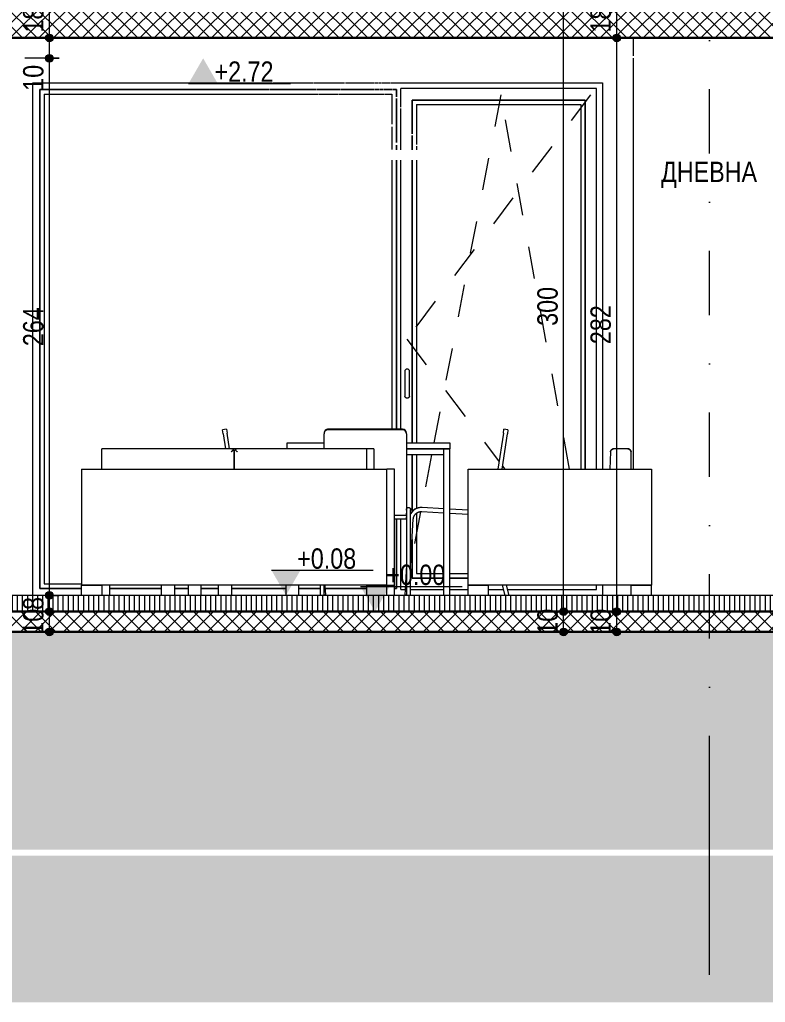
# Model space of a CAD drawing. Header units: centimetres. Extents: x -1987 to 51, y -192 to 807.
# Drawn here: x -1270.6 to -904.1, y -192.1 to 291 of the extents above; entities that cross this region are included whole.
import ezdxf

# ---------------------------------------------------------------- set-up
doc = ezdxf.new("R2010")
doc.units = ezdxf.units.CM
doc.linetypes.add('Dash', pattern=[31.75, 15.875, -15.875])
doc.linetypes.add('Dash dot', pattern=[79.375, 31.75, -23.8125, 0, -23.8125])
for name, color, linetype, lineweight in [('A-ANNO-DIMS', 7, 'Continuous', 9), ('A-ANNO-DIMS-50', 7, 'Continuous', 9), ('A-ANNO-NOTE', 7, 'Continuous', 9), ('A-AREA-IDEN', 7, 'Continuous', 9), ('A-DETL-GENF', 7, 'Continuous', 9), ('A-FLOR-FNSH', 7, 'Continuous', 9), ('A-FLOR-LEVL', 7, 'Continuous', 9), ('A-FLOR-PATT', 7, 'Continuous', 9), ('A-GLAZ', 7, 'Continuous', 5), ('A-GLAZ-HDLN', 7, 'Dash', 5), ('A-WALL', 7, 'Continuous', 9), ('G-ANNO-DIMS', 7, 'Continuous', 9), ('I-FURN', 7, 'Continuous', 9), ('S-COLS', 7, 'Continuous', 9), ('S-GRID', 7, 'Continuous', 9)]:
    doc.layers.add(name, color=color, linetype=linetype, lineweight=lineweight)
doc.layers.add('A-DETL', color=7, linetype='Continuous', lineweight=9, true_color=0x008000)
doc.styles.add('Arial Narrow', font='ARIALN.TTF', dxfattribs={"height": 10})
doc.styles.add('Arial Narrow_1', font='ARIALN.TTF', dxfattribs={"height": 10})
doc.dimstyles.new('TEC_DIM', dxfattribs={"dimscale": 30.48, "dimtxt": 10.23431, "dimasz": 0.492126, "dimexe": 0.393701, "dimexo": 0.246063, "dimgap": 0, "dimtad": 1, "dimdec": 0, "dimzin": 0, "dimdsep": 46, "dimtxsty": 'Arial Narrow', "dimblk1": 'DOTSMALL', "dimblk2": 'DOTSMALL', "dimsah": 1, "dimcen": 0.09, "dimazin": 0, "dimtfac": 1, "dimtdec": 4, "dimtix": 1, "dimtmove": 0, "dimatfit": 3, "dimfxl": 1, "dimtvp": 1, "dimtolj": 1, "dimtzin": 0, "dimarcsym": 2})
doc.dimstyles.new('TEC_DIM_2', dxfattribs={"dimscale": 30.48, "dimtxt": 10.23431, "dimasz": 0.492126, "dimexe": 0.393701, "dimexo": 0.246063, "dimgap": 0, "dimtad": 1, "dimdec": 0, "dimzin": 0, "dimdsep": 46, "dimtxsty": 'Arial Narrow', "dimblk1": 'DOTSMALL', "dimblk2": 'DOTSMALL', "dimsah": 1, "dimcen": 0.09, "dimazin": 0, "dimtfac": 1, "dimtdec": 4, "dimtix": 1, "dimtmove": 2, "dimatfit": 3, "dimfxl": 1, "dimtvp": 1, "dimtolj": 1, "dimtzin": 0, "dimarcsym": 2})
pattern_1 = [(45, (-985.806, 295.661), (-3.535534, 3.535534), []), (135, (-985.806, 295.661), (-3.535534, -3.535534), [])]
pattern_2 = [(0, (-985.806, 295.661), (19.05, 19.05), [19.05, -19.05]), (0, (-985.806, 302.805), (19.05, 19.05), [19.05, -19.05]), (0, (-985.806, 309.948), (19.05, 19.05), [19.05, -19.05]), (90, (-983.425, 312.33), (-19.05, 19.05), [19.05, -19.05]), (90, (-976.281, 312.33), (-19.05, 19.05), [19.05, -19.05]), (90, (-969.137, 312.33), (-19.05, 19.05), [19.05, -19.05])]

# ---------------------------------------------------------------- blocks, each defined once
blk = doc.blocks.new('DOUBLE - OK_F - 280x252-2419188-1-1')
at = {"layer": 'A-GLAZ'}
for p, q in [((-1260.74, 256.6), (-1260.74, 11.4)), ((-1147.83, 256.6), (-1260.74, 256.6)), ((-1260.74, 256.6), (-1147.83, 256.6)), ((-1260.74, 11.4), (-1260.74, 256.6)), ((-1124.72, 256.6), (-1147.52, 256.6)), ((-1147.52, 256.6), (-1124.72, 256.6)), ((-1112.96, 256.6), (-1124.39, 256.6)), ((-1124.39, 256.6), (-1112.96, 256.6)), ((-1112.18, 256.6), (-1112.64, 256.6)), ((-1112.64, 256.6), (-1112.18, 256.6)), ((-1096.17, 256.6), (-1111.87, 256.6)), ((-1111.87, 256.6), (-1096.17, 256.6)), ((-1093.79, 256.6), (-1095.89, 256.6)), ((-1095.89, 256.6), (-1093.79, 256.6)), ((-1092.09, 256.6), (-1093.49, 256.6)), ((-1093.49, 256.6), (-1092.09, 256.6)), ((-1087.29, 256.6), (-1091.8, 256.6)), ((-1091.8, 256.6), (-1087.29, 256.6)), ((-1085.44, 256.6), (-1086.98, 256.6)), ((-1086.98, 256.6), (-1085.44, 256.6)), ((-1085.44, 253.03), (-1085.44, 256.6)), ((-1085.44, 256.6), (-1085.44, 253.03)), ((-1083.34, 248.06), (-1083.34, 257.1)), ((-987.04, 257.1), (-1083.34, 257.1)), ((-987.04, 70), (-987.04, 257.1)), ((-1258.54, 254.4), (-1148.54, 254.4)), ((-1258.54, 254.4), (-1258.54, 13.6)), ((-1148.24, 254.4), (-1123.67, 254.4)), ((-1123.38, 254.4), (-1114.01, 254.4)), ((-1113.69, 254.4), (-1113.16, 254.4)), ((-1112.85, 254.4), (-1095.92, 254.4)), ((-1095.67, 254.4), (-1093.35, 254.4)), ((-1093.05, 254.4), (-1091.55, 254.4)), ((-1091.29, 254.4), (-1087.64, 254.4)), ((-1087.64, 254.4), (-1087.64, 239.59)), ((-1085.44, 230.57), (-1085.44, 252.24)), ((-1085.44, 252.24), (-1085.44, 230.57)), ((-1077.74, 251.5), (-1077.74, 234.79)), ((-992.64, 251.5), (-1077.74, 251.5)), ((-1077.74, 251.5), (-992.64, 251.5)), ((-1077.74, 234.79), (-1077.74, 251.5)), ((-992.64, 70), (-992.64, 251.5)), ((-992.64, 251.5), (-992.64, 70)), ((-1083.34, 226.93), (-1083.34, 247.27)), ((-1075.54, 249.3), (-994.84, 249.3)), ((-1075.54, 249.3), (-1075.54, 229.59)), ((-994.84, 249.3), (-994.84, 70)), ((-1087.64, 238.27), (-1087.64, 227.17)), ((-1077.74, 234), (-1077.74, 226.93)), ((-1077.74, 226.93), (-1077.74, 234)), ((-1085.44, 226.93), (-1085.44, 229.23)), ((-1085.44, 229.23), (-1085.44, 226.93)), ((-1075.54, 228.78), (-1075.54, 226.93)), ((-1087.64, 221.85), (-1087.64, 89.72)), ((-1085.44, 89.72), (-1085.44, 221.85)), ((-1085.44, 221.85), (-1085.44, 89.72)), ((-1083.34, 89.72), (-1083.34, 221.85)), ((-1077.74, 221.85), (-1077.74, 83)), ((-1077.74, 83), (-1077.74, 221.85)), ((-1075.54, 221.85), (-1075.54, 83)), ((-1081.34, 118), (-1081.34, 105.83)), ((-1078.94, 105.83), (-1078.94, 118)), ((-1077.74, 77), (-1077.74, 48.99)), ((-1077.74, 48.99), (-1077.74, 77)), ((-1075.54, 77), (-1075.54, 50.66)), ((-1085.44, 11.4), (-1085.44, 45.42)), ((-1085.44, 45.42), (-1085.44, 11.4)), ((-1083.34, 10.9), (-1083.34, 45.42)), ((-1075.54, 48.25), (-1075.54, 18.7)), ((-1077.74, 35.4), (-1077.74, 16.5)), ((-1077.74, 16.5), (-1077.74, 35.4)), ((-1077.74, 16.5), (-1062.14, 16.5)), ((-1062.14, 16.5), (-1077.74, 16.5)), ((-1075.54, 18.7), (-1062.14, 18.7)), ((-1059.14, 18.7), (-1050.14, 18.7)), ((-1059.14, 16.5), (-1050.14, 16.5)), ((-1050.14, 16.5), (-1059.14, 16.5)), ((-1260.74, 11.4), (-1240.14, 11.4)), ((-1240.14, 11.4), (-1260.74, 11.4)), ((-1258.54, 13.6), (-1240.14, 13.6)), ((-1226.47, 11.4), (-1200.9, 11.4)), ((-1200.9, 11.4), (-1226.47, 11.4)), ((-1194.55, 11.4), (-1187.73, 11.4)), ((-1187.73, 11.4), (-1194.55, 11.4)), ((-1181.38, 11.4), (-1172.93, 11.4)), ((-1172.93, 11.4), (-1181.38, 11.4)), ((-1166.55, 11.4), (-1139.73, 11.4)), ((-1139.73, 11.4), (-1166.55, 11.4)), ((-1133.38, 11.4), (-1123, 11.4)), ((-1123, 11.4), (-1133.38, 11.4)), ((-1120.34, 11.4), (-1100.14, 11.4)), ((-1100.14, 11.4), (-1120.34, 11.4)), ((-1086.47, 11.4), (-1085.44, 11.4)), ((-1085.44, 11.4), (-1086.47, 11.4)), ((-1083.34, 10.9), (-1081.17, 10.9)), ((-1078.49, 10.9), (-1062.14, 10.9)), ((-1059.14, 10.9), (-1050.14, 10.9)), ((-1040.14, 10.9), (-1032.9, 10.9)), ((-1030.84, 10.9), (-987.04, 10.9)), ((-987.04, 10.9), (-987.04, 13))]:
    blk.add_line(p, q, dxfattribs=at)
at = {"layer": 'A-GLAZ', "flags": 128}
for points in [[(-1081.34, 105.83), (-1081.32, 105.68), (-1081.25, 105.53), (-1081.14, 105.39), (-1080.99, 105.27), (-1080.81, 105.18), (-1080.6, 105.1), (-1080.38, 105.06), (-1080.14, 105.04), (-1079.91, 105.06), (-1079.68, 105.1), (-1079.48, 105.18), (-1079.3, 105.27), (-1079.15, 105.39), (-1079.04, 105.53), (-1078.97, 105.68), (-1078.94, 105.83)], [(-1081.25, 105.53), (-1081.32, 105.68), (-1081.34, 105.83)], [(-1078.94, 105.83), (-1078.97, 105.68), (-1079.04, 105.53)]]:
    blk.add_lwpolyline(points, dxfattribs=at)
at = {"layer": 'A-GLAZ'}
blk.add_arc((-1080.14, 118), 1.2, 0, 180, dxfattribs=at)
at = {"layer": 'A-GLAZ-HDLN'}
for p, q in [((-990.04, 254.1), (-1080.34, 134)), ((-1034.14, 254.1), (-1067.05, 83)), ((-1000.34, 70), (-1034.14, 254.1)), ((-1080.34, 134), (-1034.99, 73.68)), ((-1068.21, 77), (-1073.18, 51.15)), ((-1033.31, 71.44), (-1032.22, 70)), ((-1073.58, 49.05), (-1078.41, 23.95))]:
    blk.add_line(p, q, dxfattribs=at)
blk = doc.blocks.new('Stuhl-04 - Typ1-2238233-1-1')
at = {"layer": 'I-FURN', "color": 253, "true_color": 0xaaaaaa}
for p, q in [((-1168.89, 89.72), (-1170.87, 89.42)), ((-1170.57, 87.44), (-1170.87, 89.42)), ((-1170.57, 87.44), (-1169.46, 80)), ((-1168.89, 89.72), (-1168.59, 87.74)), ((-1167.44, 80), (-1168.59, 87.74)), ((-1120.15, 8.06), (-1120.44, 13)), ((-1120.15, 8.06), (-1121.01, 8.01))]:
    blk.add_line(p, q, dxfattribs=at)
blk = doc.blocks.new('Stuhl-04 - Typ1-2239621-1-1')
at = {"layer": 'I-FURN', "color": 253, "true_color": 0xaaaaaa, "flags": 128}
blk.add_lwpolyline([(-1072.82, 51.18), (-1073.06, 51.19), (-1073.3, 51.19), (-1073.54, 51.18), (-1073.78, 51.16), (-1074.02, 51.13), (-1074.25, 51.09), (-1074.49, 51.04), (-1074.72, 50.98), (-1074.95, 50.92), (-1075.18, 50.84), (-1075.4, 50.76), (-1075.62, 50.66), (-1075.84, 50.56), (-1076.05, 50.45), (-1076.26, 50.33), (-1076.46, 50.2), (-1076.66, 50.07), (-1076.85, 49.92), (-1077.04, 49.77), (-1077.22, 49.61), (-1077.39, 49.45), (-1077.56, 49.27), (-1077.72, 49.1), (-1077.87, 48.91), (-1078.02, 48.72), (-1078.16, 48.52), (-1078.29, 48.32), (-1078.41, 48.11), (-1078.49, 47.95)], dxfattribs=at)
blk.add_lwpolyline([(-1072.82, 51.18), (-1073.06, 51.19), (-1073.3, 51.19), (-1073.54, 51.18), (-1073.78, 51.16), (-1074.02, 51.13), (-1074.25, 51.09), (-1074.49, 51.04), (-1074.72, 50.98), (-1074.95, 50.92), (-1075.18, 50.84), (-1075.4, 50.76), (-1075.62, 50.66), (-1075.84, 50.56), (-1076.05, 50.45), (-1076.26, 50.33), (-1076.46, 50.2), (-1076.66, 50.07), (-1076.85, 49.92), (-1077.04, 49.77), (-1077.22, 49.61), (-1077.39, 49.45), (-1077.56, 49.27), (-1077.72, 49.1), (-1077.87, 48.91), (-1078.02, 48.72), (-1078.16, 48.52), (-1078.29, 48.32), (-1078.41, 48.11), (-1078.49, 47.95)], dxfattribs=at)
blk = doc.blocks.new('Stuhl-04 - Typ1-V1-1-1')
at = {"layer": 'I-FURN', "color": 253, "true_color": 0xaaaaaa}
for p, q in [((-1032.89, 87.74), (-1035.54, 70)), ((-1033.52, 70), (-1030.92, 87.44)), ((-1032.89, 87.74), (-1032.6, 89.72)), ((-1030.62, 89.42), (-1032.6, 89.72)), ((-1030.62, 89.42), (-1030.92, 87.44)), ((-1072.93, 49.18), (-1062.14, 48.55)), ((-1062.14, 50.56), (-1072.82, 51.18)), ((-1050.14, 49.86), (-1059.14, 50.38)), ((-1059.14, 48.38), (-1050.14, 47.86)), ((-1078.49, 22.57), (-1077.16, 45.42)), ((-1080.48, 22.78), (-1081.34, 8.06)), ((-1033.42, 13), (-1032.17, 8)), ((-1030.11, 8), (-1031.36, 13)), ((-1080.48, 8.01), (-1081.34, 8.06))]:
    blk.add_line(p, q, dxfattribs=at)
at = {"layer": 'I-FURN', "color": 253, "true_color": 0xaaaaaa, "flags": 128}
for points in [[(-1072.82, 51.18), (-1073.06, 51.19), (-1073.3, 51.19), (-1073.54, 51.18), (-1073.78, 51.16), (-1074.02, 51.13), (-1074.25, 51.09), (-1074.49, 51.04), (-1074.72, 50.98), (-1074.95, 50.92), (-1075.18, 50.84), (-1075.4, 50.76), (-1075.62, 50.66), (-1075.84, 50.56), (-1076.05, 50.45), (-1076.26, 50.33), (-1076.46, 50.2), (-1076.66, 50.07), (-1076.85, 49.92), (-1077.04, 49.77), (-1077.22, 49.61), (-1077.39, 49.45), (-1077.56, 49.27), (-1077.72, 49.1), (-1077.87, 48.91), (-1078.02, 48.72), (-1078.16, 48.52), (-1078.29, 48.32), (-1078.41, 48.11), (-1078.5, 47.94)], [(-1072.82, 51.18), (-1073.06, 51.19), (-1073.3, 51.19), (-1073.54, 51.18), (-1073.78, 51.16), (-1074.02, 51.13), (-1074.25, 51.09), (-1074.49, 51.04), (-1074.72, 50.98), (-1074.95, 50.92), (-1075.18, 50.84), (-1075.4, 50.76), (-1075.62, 50.66), (-1075.84, 50.56), (-1076.05, 50.45), (-1076.26, 50.33), (-1076.46, 50.2), (-1076.66, 50.07), (-1076.85, 49.92), (-1077.04, 49.77), (-1077.22, 49.61), (-1077.39, 49.45), (-1077.56, 49.27), (-1077.72, 49.1), (-1077.87, 48.91), (-1078.02, 48.72), (-1078.16, 48.52), (-1078.29, 48.32), (-1078.41, 48.11), (-1078.49, 47.95)], [(-1077.16, 45.42), (-1077.15, 45.58), (-1077.13, 45.74), (-1077.1, 45.9), (-1077.07, 46.05), (-1077.03, 46.21), (-1076.99, 46.36), (-1076.94, 46.52), (-1076.88, 46.67), (-1076.82, 46.81), (-1076.75, 46.96), (-1076.68, 47.1), (-1076.6, 47.24), (-1076.52, 47.38), (-1076.43, 47.51), (-1076.33, 47.64), (-1076.23, 47.76), (-1076.13, 47.88), (-1076.02, 48), (-1075.9, 48.11), (-1075.78, 48.22), (-1075.66, 48.32), (-1075.53, 48.42), (-1075.4, 48.51), (-1075.27, 48.59), (-1075.13, 48.68), (-1074.99, 48.75), (-1074.84, 48.82), (-1074.7, 48.88), (-1074.55, 48.94), (-1074.4, 49), (-1074.24, 49.04), (-1074.09, 49.08), (-1073.93, 49.12), (-1073.78, 49.14), (-1073.62, 49.16), (-1073.46, 49.18), (-1073.3, 49.19), (-1073.14, 49.19), (-1072.98, 49.18), (-1072.93, 49.18)]]:
    blk.add_lwpolyline(points, dxfattribs=at)
at = {"layer": 'I-FURN', "color": 253, "true_color": 0xaaaaaa}
for start, end in [(111.6411, 151.6984), (86.6697, 106.6984)]:
    blk.add_arc((-1073.17, 45.19), 6, start, end, dxfattribs=at)
blk = doc.blocks.new('Stuhl-04 - Typ1-V2-1-1')
at = {"layer": 'I-FURN', "color": 253, "true_color": 0xaaaaaa}
for p, q in [((-1120.99, 87.74), (-1120.99, 87.44)), ((-1120.99, 79.99), (-1120.99, 87.44)), ((-1082.49, 89.72), (-1118.99, 89.72)), ((-1082.49, 89.42), (-1118.99, 89.42)), ((-1080.49, 87.44), (-1080.49, 87.74)), ((-1080.49, 87.44), (-1080.49, 53.41)), ((-1080.49, 53.41), (-1080.49, 47.46)), ((-1080.49, 50.18), (-1080.49, 48.44)), ((-1078.49, 48.44), (-1078.49, 50.18)), ((-1086.47, 47.45), (-1080.49, 47.45)), ((-1080.49, 45.42), (-1086.47, 45.42)), ((-1080.49, 47.47), (-1080.49, 45.42)), ((-1080.49, 46.55), (-1080.49, 8)), ((-1080.49, 45.48), (-1080.49, 22.71)), ((-1078.49, 8), (-1078.49, 46.55)), ((-1078.49, 8), (-1078.49, 22.65)), ((-1123, 13), (-1123, 8)), ((-1123, 13), (-1123, 8)), ((-1121, 8), (-1121, 13))]:
    blk.add_line(p, q, dxfattribs=at)
at = {"layer": 'I-FURN', "color": 253, "true_color": 0xaaaaaa, "flags": 128}
for points in [[(-1080.49, 50.19), (-1080.48, 50.23), (-1080.48, 50.27), (-1080.48, 50.31), (-1080.47, 50.35), (-1080.47, 50.39), (-1080.46, 50.43), (-1080.45, 50.47), (-1080.43, 50.5), (-1080.42, 50.54), (-1080.41, 50.58), (-1080.39, 50.62), (-1080.37, 50.65), (-1080.35, 50.69), (-1080.33, 50.72), (-1080.31, 50.75), (-1080.29, 50.79), (-1080.26, 50.82), (-1080.24, 50.85), (-1080.21, 50.88), (-1080.18, 50.91), (-1080.15, 50.93), (-1080.12, 50.96), (-1080.09, 50.98), (-1080.06, 51.01), (-1080.03, 51.03), (-1079.99, 51.05), (-1079.96, 51.07), (-1079.92, 51.09), (-1079.88, 51.11), (-1079.85, 51.12), (-1079.81, 51.14), (-1079.77, 51.15), (-1079.73, 51.16), (-1079.69, 51.17), (-1079.66, 51.17), (-1079.62, 51.18), (-1079.58, 51.19), (-1079.54, 51.19), (-1079.5, 51.19), (-1079.49, 51.19)], [(-1080.49, 49.95), (-1080.49, 50), (-1080.49, 50.05), (-1080.49, 50.1), (-1080.49, 50.13), (-1080.49, 50.16), (-1080.49, 50.18), (-1080.49, 50.19), (-1080.49, 50.19)], [(-1080.49, 50.19), (-1080.49, 50.19), (-1080.49, 50.18)], [(-1080.49, 48.44), (-1080.49, 48.44), (-1080.49, 48.42), (-1080.49, 48.41), (-1080.49, 48.39), (-1080.49, 48.37), (-1080.49, 48.34), (-1080.49, 48.31), (-1080.49, 48.27), (-1080.49, 48.23), (-1080.49, 48.19), (-1080.49, 48.14), (-1080.49, 48.1), (-1080.49, 48.04), (-1080.49, 47.99), (-1080.49, 47.93), (-1080.49, 47.86), (-1080.49, 47.8), (-1080.49, 47.73), (-1080.49, 47.66), (-1080.49, 47.58), (-1080.49, 47.51), (-1080.49, 47.43), (-1080.49, 47.35), (-1080.49, 47.26), (-1080.49, 47.18), (-1080.49, 47.09), (-1080.49, 47), (-1080.49, 46.91), (-1080.49, 46.81), (-1080.49, 46.72), (-1080.49, 46.62), (-1080.49, 46.55)], [(-1080.49, 47.12), (-1080.49, 47.22), (-1080.49, 47.4), (-1080.49, 47.58), (-1080.49, 47.75), (-1080.49, 47.92), (-1080.49, 48.09), (-1080.49, 48.25), (-1080.49, 48.4)], [(-1079.49, 51.19), (-1079.45, 51.19), (-1079.41, 51.19), (-1079.37, 51.18), (-1079.33, 51.18), (-1079.29, 51.17), (-1079.25, 51.16), (-1079.21, 51.15), (-1079.17, 51.14), (-1079.13, 51.13), (-1079.1, 51.11), (-1079.06, 51.09), (-1079.02, 51.08), (-1078.99, 51.06), (-1078.95, 51.04), (-1078.92, 51.01), (-1078.89, 50.99), (-1078.86, 50.97), (-1078.83, 50.94), (-1078.8, 50.91), (-1078.77, 50.89), (-1078.74, 50.86), (-1078.71, 50.83), (-1078.69, 50.8), (-1078.67, 50.76), (-1078.64, 50.73), (-1078.62, 50.7), (-1078.6, 50.66), (-1078.59, 50.63), (-1078.57, 50.59), (-1078.55, 50.55), (-1078.54, 50.51), (-1078.53, 50.48), (-1078.52, 50.44), (-1078.51, 50.4), (-1078.5, 50.36), (-1078.49, 50.32), (-1078.49, 50.28), (-1078.49, 50.24), (-1078.49, 50.2), (-1078.49, 50.19)], [(-1078.49, 50.18), (-1078.49, 50.19), (-1078.49, 50.19)], [(-1078.49, 50.19), (-1078.49, 50.19), (-1078.49, 50.17), (-1078.49, 50.15), (-1078.49, 50.13), (-1078.49, 50.09), (-1078.49, 50.05), (-1078.49, 49.99), (-1078.49, 49.94)], [(-1078.49, 46.55), (-1078.49, 46.65), (-1078.49, 46.75), (-1078.49, 46.84), (-1078.49, 46.93), (-1078.49, 47.02), (-1078.49, 47.11), (-1078.49, 47.2), (-1078.49, 47.29), (-1078.49, 47.37), (-1078.49, 47.45), (-1078.49, 47.53), (-1078.49, 47.61), (-1078.49, 47.68), (-1078.49, 47.75), (-1078.49, 47.82), (-1078.49, 47.88), (-1078.49, 47.94), (-1078.49, 48), (-1078.49, 48.06), (-1078.49, 48.11), (-1078.49, 48.16), (-1078.49, 48.2), (-1078.49, 48.25), (-1078.49, 48.28), (-1078.49, 48.32), (-1078.49, 48.35), (-1078.49, 48.37), (-1078.49, 48.4), (-1078.49, 48.41), (-1078.49, 48.43), (-1078.49, 48.44), (-1078.49, 48.44)], [(-1078.49, 48.44), (-1078.49, 48.38), (-1078.49, 48.22), (-1078.49, 48.06), (-1078.49, 47.91)], [(-1080.49, 45.48), (-1080.49, 45.68), (-1080.49, 45.88), (-1080.49, 46.08), (-1080.49, 46.27), (-1080.49, 46.47), (-1080.49, 46.55)]]:
    blk.add_lwpolyline(points, dxfattribs=at)
at = {"layer": 'I-FURN', "color": 253, "true_color": 0xaaaaaa}
for centre, major_axis, start_param, end_param in [((-1118.99, 87.74), (2, 0), 1.570796, 3.141593), ((-1118.99, 87.44), (2, 0), 1.570796, 3.141593), ((-1082.49, 87.74), (-2, 0), 3.141593, 4.712389), ((-1082.49, 87.44), (2, 0), 0, 1.570796)]:
    blk.add_ellipse(centre, major_axis=major_axis, ratio=0.989016, start_param=start_param, end_param=end_param, dxfattribs=at)
blk = doc.blocks.new('Stuhl-04 - Typ1-V3-1-1')
at = {"layer": 'I-FURN', "color": 253, "true_color": 0xaaaaaa}
for p, q in [((-1080.21, 50.88), (-1080.18, 50.91)), ((-1080.49, 46.55), (-1080.49, 45.48))]:
    blk.add_line(p, q, dxfattribs=at)
at = {"layer": 'I-FURN', "color": 253, "true_color": 0xaaaaaa, "flags": 128}
for points in [[(-1080.49, 47.12), (-1080.49, 47.2), (-1080.49, 47.29), (-1080.49, 47.37), (-1080.49, 47.45), (-1080.49, 47.53), (-1080.49, 47.61), (-1080.49, 47.68), (-1080.49, 47.75), (-1080.49, 47.82), (-1080.49, 47.88), (-1080.49, 47.94), (-1080.49, 48), (-1080.49, 48.06), (-1080.49, 48.11), (-1080.49, 48.16), (-1080.49, 48.2), (-1080.49, 48.25), (-1080.49, 48.28), (-1080.49, 48.32), (-1080.49, 48.35), (-1080.49, 48.37), (-1080.49, 48.4), (-1080.49, 48.41), (-1080.49, 48.43), (-1080.49, 48.44)], [(-1080.49, 48.44), (-1080.49, 48.38), (-1080.49, 48.22), (-1080.49, 48.06), (-1080.49, 47.89), (-1080.49, 47.72), (-1080.49, 47.55), (-1080.49, 47.37), (-1080.49, 47.19), (-1080.49, 47.12)], [(-1080.31, 50.75), (-1080.29, 50.79), (-1080.26, 50.82), (-1080.24, 50.85)], [(-1080.15, 50.93), (-1080.12, 50.96), (-1080.09, 50.98), (-1080.06, 51.01), (-1080.03, 51.03)], [(-1079.96, 51.07), (-1079.92, 51.09), (-1079.88, 51.11), (-1079.85, 51.12), (-1079.81, 51.14), (-1079.77, 51.15), (-1079.73, 51.16), (-1079.69, 51.17), (-1079.66, 51.17), (-1079.62, 51.18), (-1079.58, 51.19), (-1079.54, 51.19), (-1079.5, 51.19), (-1079.49, 51.19)], [(-1079.49, 51.19), (-1079.45, 51.19), (-1079.41, 51.19), (-1079.37, 51.18), (-1079.33, 51.18), (-1079.29, 51.17), (-1079.25, 51.16)], [(-1079.21, 51.15), (-1079.17, 51.14), (-1079.13, 51.13), (-1079.1, 51.11), (-1079.06, 51.09), (-1079.02, 51.08)], [(-1078.95, 51.04), (-1078.92, 51.01), (-1078.89, 50.99), (-1078.86, 50.97), (-1078.83, 50.94)], [(-1078.71, 50.83), (-1078.69, 50.8), (-1078.67, 50.76)], [(-1078.49, 48.44), (-1078.49, 48.42), (-1078.49, 48.41), (-1078.49, 48.39), (-1078.49, 48.37), (-1078.49, 48.34), (-1078.49, 48.31), (-1078.49, 48.27), (-1078.49, 48.23), (-1078.49, 48.19), (-1078.49, 48.14), (-1078.49, 48.1), (-1078.49, 48.04), (-1078.49, 47.99), (-1078.49, 47.93)], [(-1078.49, 47.92), (-1078.49, 48.09), (-1078.49, 48.25), (-1078.49, 48.4)], [(-1080.49, 46.55), (-1080.49, 46.43), (-1080.49, 46.24), (-1080.49, 46.04), (-1080.49, 45.84), (-1080.49, 45.64), (-1080.49, 45.48)]]:
    blk.add_lwpolyline(points, dxfattribs=at)
blk = doc.blocks.new('Tisch-19 - 1800 x 800 x 751-2238235-1-1')
at = {"layer": 'I-FURN', "color": 253, "true_color": 0xaaaaaa}
for p, q in [((-1139.14, 83), (-1120.99, 83)), ((-1139.14, 80), (-1139.14, 83)), ((-1080.49, 83), (-1059.14, 83)), ((-1059.14, 83), (-1059.14, 80)), ((-1059.14, 80), (-1080.49, 80)), ((-1080.49, 80), (-1062.14, 80)), ((-1062.14, 77), (-1062.14, 80)), ((-1062.14, 80), (-1059.14, 80)), ((-1062.14, 8), (-1062.14, 80)), ((-1059.14, 8), (-1059.14, 80)), ((-1062.14, 77), (-1080.49, 77))]:
    blk.add_line(p, q, dxfattribs=at)
blk = doc.blocks.new('Sofa-08 - 1400 x 802-2263085-1-1')
at = {"layer": 'I-FURN', "color": 253, "true_color": 0xaaaaaa}
for p, q in [((-1166.64, 80), (-1230.14, 80)), ((-1230.14, 78.5), (-1230.14, 80)), ((-1230.14, 70), (-1230.14, 78.5)), ((-1165.14, 78.5), (-1165.14, 70)), ((-1165.14, 70), (-1165.14, 78.5)), ((-1165.14, 78.5), (-1165.14, 70)), ((-1100.14, 80), (-1163.64, 80)), ((-1100.14, 80), (-1100.14, 78.5)), ((-1100.14, 78.5), (-1100.14, 70)), ((-1240.14, 70), (-1240.14, 13)), ((-1240.14, 70), (-1090.14, 70)), ((-1090.14, 13), (-1090.14, 70)), ((-1240.14, 13), (-1230.14, 13)), ((-1240.14, 8), (-1240.14, 13)), ((-1090.14, 13), (-1240.14, 13)), ((-1230.14, 13), (-1230.14, 8)), ((-1100.14, 13), (-1090.14, 13)), ((-1100.14, 13), (-1100.14, 8)), ((-1090.14, 8), (-1090.14, 13)), ((-1230.14, 8), (-1240.14, 8)), ((-1090.14, 8), (-1100.14, 8))]:
    blk.add_line(p, q, dxfattribs=at)
for points, knots in [([(-1165.58, 79.56), (-1165.66, 79.64), (-1165.78, 79.74), (-1165.96, 79.84), (-1166.13, 79.92), (-1166.36, 79.98), (-1166.55, 80), (-1166.64, 80)], [0, 0, 0, 0, 0.25, 0.375, 0.5, 0.75, 1, 1, 1, 1]), ([(-1166.64, 78.5), (-1166.55, 78.59), (-1166.36, 78.78), (-1166.13, 79.01), (-1165.96, 79.19), (-1165.78, 79.36), (-1165.66, 79.48), (-1165.58, 79.56)], [0, 0, 0, 0, 0.25, 0.5, 0.625, 0.75, 1, 1, 1, 1]), ([(-1165.6, 79.58), (-1165.53, 79.51), (-1165.45, 79.42), (-1165.38, 79.31), (-1165.37, 79.29)], [0, 0, 0, 0, 0.25, 0.3102846, 0.3102846, 0.3102846, 0.3102846]), ([(-1165.31, 79.19), (-1165.3, 79.16), (-1165.26, 79.08), (-1165.23, 79), (-1165.21, 78.96)], [0.404349, 0.404349, 0.404349, 0.404349, 0.5, 0.6172742, 0.6172742, 0.6172742, 0.6172742]), ([(-1165.07, 78.96), (-1165.06, 79), (-1165.03, 79.08), (-1164.99, 79.16), (-1164.97, 79.19)], [0.3827258, 0.3827258, 0.3827258, 0.3827258, 0.5, 0.595651, 0.595651, 0.595651, 0.595651]), ([(-1164.92, 79.29), (-1164.91, 79.31), (-1164.84, 79.42), (-1164.76, 79.51), (-1164.68, 79.58)], [0.6897154, 0.6897154, 0.6897154, 0.6897154, 0.75, 1, 1, 1, 1]), ([(-1163.64, 80), (-1163.74, 80), (-1163.92, 79.98), (-1164.15, 79.92), (-1164.33, 79.84), (-1164.51, 79.74), (-1164.63, 79.64), (-1164.7, 79.56)], [0, 0, 0, 0, 0.25, 0.5, 0.625, 0.75, 1, 1, 1, 1]), ([(-1164.7, 79.56), (-1164.63, 79.48), (-1164.51, 79.36), (-1164.33, 79.19), (-1164.15, 79.01), (-1163.92, 78.78), (-1163.74, 78.59), (-1163.64, 78.5)], [0, 0, 0, 0, 0.25, 0.375, 0.5, 0.75, 1, 1, 1, 1])]:
    blk.add_open_spline(points, degree=3, knots=knots, dxfattribs=at)
for points in [[(-1165.58, 79.56), (-1165.49, 79.47), (-1165.33, 79.26), (-1165.18, 78.89), (-1165.14, 78.63), (-1165.14, 78.5)], [(-1165.17, 78.8), (-1165.15, 78.7), (-1165.14, 78.6), (-1165.14, 78.5)], [(-1165.14, 78.5), (-1165.14, 78.63), (-1165.11, 78.89), (-1164.96, 79.26), (-1164.8, 79.47), (-1164.7, 79.56)], [(-1165.14, 78.5), (-1165.14, 78.6), (-1165.13, 78.7), (-1165.11, 78.8)]]:
    blk.add_open_spline(points, degree=3, dxfattribs=at)
blk = doc.blocks.new('Sofa-08 - 1400 x 802-V4-1-1')
at = {"layer": 'I-FURN', "color": 253, "true_color": 0xaaaaaa}
for p, q in [((-1163.64, 80), (-1166.64, 80)), ((-1096.47, 80), (-1100.14, 80)), ((-1096.47, 80), (-1096.47, 78.56)), ((-1096.47, 78.56), (-1096.47, 70)), ((-1086.47, 70), (-1090.14, 70)), ((-1086.47, 13), (-1086.47, 70)), ((-1226.47, 13), (-1226.47, 8)), ((-1090.14, 13), (-1086.47, 13)), ((-1090.14, 13), (-1086.47, 13)), ((-1086.47, 8), (-1086.47, 13))]:
    blk.add_line(p, q, dxfattribs=at)
blk = doc.blocks.new('Sofa-08 - 1400 x 801-2251257-1-1')
at = {"layer": 'I-FURN', "color": 253, "true_color": 0xaaaaaa}
for p, q in [((-980.2, 78.56), (-980.55, 70)), ((-971.64, 80), (-978.7, 80)), ((-970.14, 70), (-970.14, 78.5)), ((-1050.14, 13), (-1050.14, 70)), ((-1050.14, 70), (-960.14, 70)), ((-960.14, 70), (-960.14, 13)), ((-1050.14, 13), (-1040.14, 13)), ((-1050.14, 8), (-1050.14, 13)), ((-960.14, 13), (-1050.14, 13)), ((-1040.14, 8), (-1040.14, 13)), ((-970.14, 13), (-960.14, 13)), ((-970.14, 8), (-970.14, 13)), ((-960.14, 8), (-960.14, 13))]:
    blk.add_line(p, q, dxfattribs=at)
for centre, start, end in [((-978.7, 78.5), 90, 177.6785), ((-971.64, 78.5), 360, 90)]:
    blk.add_arc(centre, 1.5, start, end, dxfattribs=at)
for points, knots in [([(-980.15, 78.9), (-980.16, 78.88), (-980.18, 78.76), (-980.2, 78.65), (-980.2, 78.56)], [0.6902808, 0.6902808, 0.6902808, 0.6902808, 0.75, 1, 1, 1, 1]), ([(-980.2, 78.56), (-980.2, 78.65), (-980.18, 78.76), (-980.16, 78.88), (-980.15, 78.9)], [0, 0, 0, 0, 0.25, 0.3097192, 0.3097192, 0.3097192, 0.3097192]), ([(-980.02, 79.23), (-980.04, 79.18), (-980.08, 79.11), (-980.11, 79.03), (-980.12, 78.99)], [0.3744563, 0.3744563, 0.3744563, 0.3744563, 0.5, 0.6016651, 0.6016651, 0.6016651, 0.6016651]), ([(-980.12, 78.99), (-980.11, 79.03), (-980.08, 79.11), (-980.04, 79.18), (-980.02, 79.23)], [0.3983349, 0.3983349, 0.3983349, 0.3983349, 0.5, 0.6255437, 0.6255437, 0.6255437, 0.6255437]), ([(-979.14, 79.94), (-979.17, 79.93), (-979.25, 79.9), (-979.33, 79.86), (-979.38, 79.84)], [0.3983348, 0.3983348, 0.3983348, 0.3983348, 0.5, 0.6255437, 0.6255437, 0.6255437, 0.6255437]), ([(-979.38, 79.84), (-979.33, 79.86), (-979.25, 79.9), (-979.17, 79.93), (-979.14, 79.94)], [0.3744563, 0.3744563, 0.3744563, 0.3744563, 0.5, 0.6016652, 0.6016652, 0.6016652, 0.6016652]), ([(-978.7, 80), (-978.79, 80), (-978.91, 79.99), (-979.02, 79.97), (-979.04, 79.96)], [0, 0, 0, 0, 0.25, 0.3097192, 0.3097192, 0.3097192, 0.3097192]), ([(-979.04, 79.96), (-979.02, 79.97), (-978.91, 79.99), (-978.79, 80), (-978.7, 80)], [0.6902808, 0.6902808, 0.6902808, 0.6902808, 0.75, 1, 1, 1, 1]), ([(-971.3, 79.96), (-971.32, 79.96), (-971.43, 79.99), (-971.55, 80), (-971.64, 80)], [0.6897634, 0.6897634, 0.6897634, 0.6897634, 0.75, 1, 1, 1, 1]), ([(-971.64, 80), (-971.55, 80), (-971.43, 79.99), (-971.32, 79.96), (-971.3, 79.96)], [0, 0, 0, 0, 0.25, 0.3102366, 0.3102366, 0.3102366, 0.3102366]), ([(-970.96, 79.83), (-971, 79.86), (-971.08, 79.89), (-971.16, 79.92), (-971.2, 79.93)], [0.375, 0.375, 0.375, 0.375, 0.5, 0.6011906, 0.6011906, 0.6011906, 0.6011906]), ([(-971.2, 79.93), (-971.16, 79.92), (-971.08, 79.89), (-971, 79.86), (-970.96, 79.83)], [0.3988094, 0.3988094, 0.3988094, 0.3988094, 0.5, 0.625, 0.625, 0.625, 0.625]), ([(-970.21, 78.94), (-970.22, 78.98), (-970.25, 79.06), (-970.29, 79.14), (-970.31, 79.19)], [0.3988094, 0.3988094, 0.3988094, 0.3988094, 0.5, 0.625, 0.625, 0.625, 0.625]), ([(-970.31, 79.19), (-970.29, 79.14), (-970.25, 79.06), (-970.22, 78.98), (-970.21, 78.94)], [0.375, 0.375, 0.375, 0.375, 0.5, 0.6011906, 0.6011906, 0.6011906, 0.6011906]), ([(-970.14, 78.5), (-970.14, 78.59), (-970.15, 78.71), (-970.18, 78.82), (-970.18, 78.85)], [0, 0, 0, 0, 0.25, 0.3102366, 0.3102366, 0.3102366, 0.3102366]), ([(-970.18, 78.85), (-970.18, 78.82), (-970.15, 78.71), (-970.14, 78.59), (-970.14, 78.5)], [0.6897634, 0.6897634, 0.6897634, 0.6897634, 0.75, 1, 1, 1, 1])]:
    blk.add_open_spline(points, degree=3, knots=knots, dxfattribs=at)
for points in [[(-979.74, 79.58), (-979.82, 79.51), (-979.88, 79.43), (-979.94, 79.35)], [(-979.94, 79.35), (-979.88, 79.43), (-979.82, 79.51), (-979.74, 79.58)], [(-979.5, 79.77), (-979.59, 79.72), (-979.67, 79.65), (-979.74, 79.58)], [(-979.74, 79.58), (-979.67, 79.65), (-979.59, 79.72), (-979.5, 79.77)], [(-970.58, 79.56), (-970.66, 79.64), (-970.74, 79.7), (-970.83, 79.76)], [(-970.83, 79.76), (-970.74, 79.7), (-970.66, 79.64), (-970.58, 79.56)], [(-970.39, 79.32), (-970.44, 79.4), (-970.51, 79.48), (-970.58, 79.56)], [(-970.58, 79.56), (-970.51, 79.48), (-970.44, 79.4), (-970.39, 79.32)]]:
    blk.add_open_spline(points, degree=3, dxfattribs=at)
blk = doc.blocks.new('Tisch-03 - 800 x 800 x 750-2251493-1-1')
at = {"layer": 'I-FURN', "color": 253, "true_color": 0xaaaaaa}
for p, q in [((-1172.9, 8), (-1172.9, 13)), ((-1166.55, 13), (-1166.55, 8)), ((-1139.73, 13), (-1139.73, 8)), ((-1133.38, 8), (-1133.38, 13))]:
    blk.add_line(p, q, dxfattribs=at)
blk = doc.blocks.new('Tisch-03 - 800 x 800 x 751-2263174-1-1')
at = {"layer": 'I-FURN', "color": 253, "true_color": 0xaaaaaa}
for p, q in [((-1200.9, 8), (-1200.9, 13)), ((-1194.55, 13), (-1194.55, 8)), ((-1187.73, 13), (-1187.73, 8)), ((-1181.38, 8), (-1181.38, 13))]:
    blk.add_line(p, q, dxfattribs=at)
blk = doc.blocks.new('Spot Elevations - ELEVATION_PROJECT-150941-1-1')
at = {"layer": 'A-ANNO-NOTE'}
blk.add_hatch(color=256, dxfattribs=at).paths.add_polyline_path([(-1581.3, 312.39), (-1566.99, 312.39), (-1574.14, 300)])
blk.add_line((-1581.3, 312.39), (-1531.3, 312.39), dxfattribs=at)
blk = doc.blocks.new('Spot Elevations - ELEVATION_PROJECT-V44-1-1')
at = {"layer": 'A-ANNO-NOTE'}
blk.add_hatch(color=256, dxfattribs=at).paths.add_polyline_path([(-1642.01, 259.44), (-1627.7, 259.44), (-1634.85, 271.83)])
blk.add_line((-1642.01, 259.44), (-1592.01, 259.44), dxfattribs=at)
blk = doc.blocks.new('DIMBLOCK25-1-1')
at = {"layer": 'A-ANNO-DIMS-50'}
h = blk.add_hatch(color=256, dxfattribs=at)
edge = h.paths.add_edge_path()
edge.add_arc((-977.17, 0), 1.87, 0, 360)
h = blk.add_hatch(color=256, dxfattribs=at)
edge = h.paths.add_edge_path()
edge.add_arc((-977.17, -10), 1.87, 0, 360)
for p, q in [((-976.64, 0), (-989.17, 0)), ((-977.17, -10), (-977.17, 0)), ((-977.17, 0), (-976.64, 0)), ((-972.32, -10), (-989.17, -10)), ((-977.17, -10), (-972.32, -10))]:
    blk.add_line(p, q, dxfattribs=at)
for centre in [(-977.17, 0), (-977.17, -10)]:
    blk.add_circle(centre, 1.87, dxfattribs=at)
at = {"layer": 'A-ANNO-DIMS-50', "color": 0, "insert": (-990.09, -11.34), "char_height": 10, "width": 15.2053, "attachment_point": 1, "rotation": 90, "line_spacing_factor": 0.974696, "style": 'Arial Narrow'}
blk.add_mtext('10', dxfattribs=at)
blk = doc.blocks.new('_DotSmall')
at = {"color": 0, "linetype": 'ByBlock', "const_width": 0.5}
blk.add_lwpolyline([(-0.0625, 0, 1), (0.0625, 0, 1)], format="xyb", close=True, dxfattribs=at)
blk = doc.blocks.new('DIMBLOCK26-1-1')
at = {"layer": 'A-ANNO-DIMS-50'}
h = blk.add_hatch(color=256, dxfattribs=at)
edge = h.paths.add_edge_path()
edge.add_arc((-977.17, 282), 1.88, 0, 360)
h = blk.add_hatch(color=256, dxfattribs=at)
edge = h.paths.add_edge_path()
edge.add_arc((-977.17, 0), 1.87, 0, 360)
for p, q in [((-972.32, 282), (-989.17, 282)), ((-977.17, 0), (-977.17, 282)), ((-977.17, 282), (-972.32, 282)), ((-976.64, 0), (-989.17, 0)), ((-977.17, 0), (-976.64, 0))]:
    blk.add_line(p, q, dxfattribs=at)
for centre, radius in [((-977.17, 282), 1.88), ((-977.17, 0), 1.87)]:
    blk.add_circle(centre, radius, dxfattribs=at)
at = {"layer": 'A-ANNO-DIMS-50', "color": 0, "insert": (-990.09, 131.5), "char_height": 10, "width": 22.8079, "attachment_point": 1, "rotation": 90, "line_spacing_factor": 0.974696, "style": 'Arial Narrow'}
blk.add_mtext('282', dxfattribs=at)
blk = doc.blocks.new('DIMBLOCK27-1-1')
at = {"layer": 'A-ANNO-DIMS-50'}
h = blk.add_hatch(color=256, dxfattribs=at)
edge = h.paths.add_edge_path()
edge.add_arc((-977.17, 300), 1.88, 0, 360)
h = blk.add_hatch(color=256, dxfattribs=at)
edge = h.paths.add_edge_path()
edge.add_arc((-977.17, 282), 1.88, 0, 360)
for p, q in [((-976.64, 300), (-989.17, 300)), ((-977.17, 282), (-977.17, 300)), ((-977.17, 300), (-976.64, 300)), ((-972.32, 282), (-989.17, 282)), ((-977.17, 282), (-972.32, 282))]:
    blk.add_line(p, q, dxfattribs=at)
for centre in [(-977.17, 300), (-977.17, 282)]:
    blk.add_circle(centre, 1.88, dxfattribs=at)
at = {"layer": 'A-ANNO-DIMS-50', "color": 0, "insert": (-990.09, 284.66), "char_height": 10, "width": 15.2053, "attachment_point": 1, "rotation": 90, "line_spacing_factor": 0.974696, "style": 'Arial Narrow'}
blk.add_mtext('18', dxfattribs=at)
blk = doc.blocks.new('DIMBLOCK29-1-1')
at = {"layer": 'A-ANNO-DIMS-50'}
h = blk.add_hatch(color=256, dxfattribs=at)
edge = h.paths.add_edge_path()
edge.add_arc((-1003.28, 0), 1.87, 0, 360)
h = blk.add_hatch(color=256, dxfattribs=at)
edge = h.paths.add_edge_path()
edge.add_arc((-1003.28, -10), 1.87, 0, 360)
for p, q in [((-998.43, 0), (-1015.28, 0)), ((-1003.28, -10), (-1003.28, 0)), ((-1003.28, 0), (-998.43, 0)), ((-998.43, -10), (-1015.28, -10)), ((-1003.28, -10), (-998.43, -10))]:
    blk.add_line(p, q, dxfattribs=at)
for centre in [(-1003.28, 0), (-1003.28, -10)]:
    blk.add_circle(centre, 1.87, dxfattribs=at)
at = {"layer": 'A-ANNO-DIMS-50', "color": 0, "insert": (-1016.2, -11.34), "char_height": 10, "width": 15.2053, "attachment_point": 1, "rotation": 90, "line_spacing_factor": 0.974696, "style": 'Arial Narrow'}
blk.add_mtext('10', dxfattribs=at)
blk = doc.blocks.new('DIMBLOCK30-1-1')
at = {"layer": 'A-ANNO-DIMS-50'}
h = blk.add_hatch(color=256, dxfattribs=at)
edge = h.paths.add_edge_path()
edge.add_arc((-1003.28, 300), 1.88, 0, 360)
h = blk.add_hatch(color=256, dxfattribs=at)
edge = h.paths.add_edge_path()
edge.add_arc((-1003.28, 0), 1.87, 0, 360)
for p, q in [((-998.43, 300), (-1015.28, 300)), ((-1003.28, 0), (-1003.28, 300)), ((-1003.28, 300), (-998.43, 300)), ((-998.43, 0), (-1015.28, 0)), ((-1003.28, 0), (-998.43, 0))]:
    blk.add_line(p, q, dxfattribs=at)
for centre, radius in [((-1003.28, 300), 1.88), ((-1003.28, 0), 1.87)]:
    blk.add_circle(centre, radius, dxfattribs=at)
at = {"layer": 'A-ANNO-DIMS-50', "color": 0, "insert": (-1016.2, 140.5), "char_height": 10, "width": 22.8079, "attachment_point": 1, "rotation": 90, "line_spacing_factor": 0.974696, "style": 'Arial Narrow'}
blk.add_mtext('300', dxfattribs=at)
blk = doc.blocks.new('DIMBLOCK50-1-1')
at = {"layer": 'A-ANNO-DIMS-50'}
h = blk.add_hatch(color=256, dxfattribs=at)
edge = h.paths.add_edge_path()
edge.add_arc((-1255.98, 0), 1.87, 0, 360)
h = blk.add_hatch(color=256, dxfattribs=at)
edge = h.paths.add_edge_path()
edge.add_arc((-1255.98, -10), 1.87, 0, 360)
for p, q in [((-1251.13, 0), (-1267.98, 0)), ((-1255.98, -10), (-1255.98, 0)), ((-1255.98, 0), (-1251.13, 0)), ((-1251.13, -10), (-1267.98, -10)), ((-1255.98, -10), (-1251.13, -10))]:
    blk.add_line(p, q, dxfattribs=at)
for centre in [(-1255.98, 0), (-1255.98, -10)]:
    blk.add_circle(centre, 1.87, dxfattribs=at)
at = {"layer": 'A-ANNO-DIMS-50', "color": 0, "insert": (-1268.91, -11.34), "char_height": 10, "width": 15.2053, "attachment_point": 1, "rotation": 90, "line_spacing_factor": 0.974696, "style": 'Arial Narrow'}
blk.add_mtext('10', dxfattribs=at)
blk = doc.blocks.new('DIMBLOCK51-1-1')
at = {"layer": 'A-ANNO-DIMS-50'}
h = blk.add_hatch(color=256, dxfattribs=at)
edge = h.paths.add_edge_path()
edge.add_arc((-1255.98, 8), 1.87, 0, 360)
h = blk.add_hatch(color=256, dxfattribs=at)
edge = h.paths.add_edge_path()
edge.add_arc((-1255.98, 0), 1.87, 0, 360)
for p, q in [((-1251.13, 8), (-1267.98, 8)), ((-1255.98, 0), (-1255.98, 8)), ((-1255.98, 8), (-1251.13, 8)), ((-1251.13, 0), (-1267.98, 0)), ((-1255.98, 0), (-1251.13, 0))]:
    blk.add_line(p, q, dxfattribs=at)
for centre in [(-1255.98, 8), (-1255.98, 0)]:
    blk.add_circle(centre, 1.87, dxfattribs=at)
at = {"layer": 'A-ANNO-DIMS-50', "color": 0, "insert": (-1268.91, 0.83), "char_height": 10, "width": 7.6026, "attachment_point": 1, "rotation": 90, "line_spacing_factor": 0.974696, "style": 'Arial Narrow'}
blk.add_mtext('\\fArial Narrow|b0|i0|c204|p34|;8', dxfattribs=at)
blk = doc.blocks.new('DIMBLOCK52-1-1')
at = {"layer": 'A-ANNO-DIMS-50'}
h = blk.add_hatch(color=256, dxfattribs=at)
edge = h.paths.add_edge_path()
edge.add_arc((-1255.98, 272), 1.88, 0, 360)
h = blk.add_hatch(color=256, dxfattribs=at)
edge = h.paths.add_edge_path()
edge.add_arc((-1255.98, 8), 1.87, 0, 360)
for p, q in [((-1251.13, 272), (-1267.98, 272)), ((-1255.98, 8), (-1255.98, 272)), ((-1255.98, 272), (-1251.13, 272)), ((-1251.13, 8), (-1267.98, 8)), ((-1255.98, 8), (-1251.13, 8))]:
    blk.add_line(p, q, dxfattribs=at)
for centre, radius in [((-1255.98, 272), 1.88), ((-1255.98, 8), 1.87)]:
    blk.add_circle(centre, radius, dxfattribs=at)
at = {"layer": 'A-ANNO-DIMS-50', "color": 0, "insert": (-1268.91, 130.5), "char_height": 10, "width": 22.8079, "attachment_point": 1, "rotation": 90, "line_spacing_factor": 0.974696, "style": 'Arial Narrow'}
blk.add_mtext('264', dxfattribs=at)
blk = doc.blocks.new('DIMBLOCK53-1-1')
at = {"layer": 'A-ANNO-DIMS-50'}
h = blk.add_hatch(color=256, dxfattribs=at)
edge = h.paths.add_edge_path()
edge.add_arc((-1255.98, 282), 1.88, 0, 360)
h = blk.add_hatch(color=256, dxfattribs=at)
edge = h.paths.add_edge_path()
edge.add_arc((-1255.98, 272), 1.88, 0, 360)
for p, q in [((-1251.13, 282), (-1267.98, 282)), ((-1255.98, 272), (-1255.98, 282)), ((-1255.98, 282), (-1251.13, 282)), ((-1251.13, 272), (-1267.98, 272)), ((-1255.98, 272), (-1251.13, 272))]:
    blk.add_line(p, q, dxfattribs=at)
for centre in [(-1255.98, 282), (-1255.98, 272)]:
    blk.add_circle(centre, 1.88, dxfattribs=at)
at = {"layer": 'A-ANNO-DIMS-50', "color": 0, "insert": (-1268.91, 256.04), "char_height": 10, "width": 15.2053, "attachment_point": 1, "rotation": 90, "line_spacing_factor": 0.974696, "style": 'Arial Narrow'}
blk.add_mtext('10', dxfattribs=at)
blk = doc.blocks.new('DIMBLOCK54-1-1')
at = {"layer": 'A-ANNO-DIMS-50'}
h = blk.add_hatch(color=256, dxfattribs=at)
edge = h.paths.add_edge_path()
edge.add_arc((-1255.98, 300), 1.88, 0, 360)
h = blk.add_hatch(color=256, dxfattribs=at)
edge = h.paths.add_edge_path()
edge.add_arc((-1255.98, 282), 1.88, 0, 360)
for p, q in [((-1251.13, 300), (-1267.98, 300)), ((-1255.98, 282), (-1255.98, 300)), ((-1255.98, 300), (-1251.13, 300)), ((-1251.13, 282), (-1267.98, 282)), ((-1255.98, 282), (-1251.13, 282))]:
    blk.add_line(p, q, dxfattribs=at)
for centre in [(-1255.98, 300), (-1255.98, 282)]:
    blk.add_circle(centre, 1.88, dxfattribs=at)
at = {"layer": 'A-ANNO-DIMS-50', "color": 0, "insert": (-1268.91, 284.66), "char_height": 10, "width": 15.2053, "attachment_point": 1, "rotation": 90, "line_spacing_factor": 0.974696, "style": 'Arial Narrow'}
blk.add_mtext('18', dxfattribs=at)

msp = doc.modelspace()

# ---------------------------------------------------------------- hatches: boundary and pattern name
at = {"layer": 'A-DETL-GENF'}
h = msp.add_hatch(dxfattribs=at)
h.set_pattern_fill('FP1_13', color=256, style=0, pattern_type=2)
h.set_pattern_definition(pattern_2)
h.paths.add_polyline_path([(-97.77, -116.98), (16.27, -116.98), (16.27, -30), (-204.14, -30), (-204.14, -100), (-209.14, -100), (-209.14, -114), (-207.51, -114), (-207.51, -116.98), (-108.91, -116.98)])
h.paths.add_polyline_path([(-1785.63, -116.98), (-1785.63, -114), (-1784.14, -114), (-1784.14, -100), (-1799.14, -100), (-1799.14, -30), (-1986.6, -30), (-1986.6, -116.98), (-1786.27, -116.98)])
h.paths.add_polyline_path([(-1727.85, -116.98), (-1378.13, -116.98), (-1378.13, -114), (-1376.64, -114), (-1376.64, -10), (-1734.14, -10), (-1734.14, -114), (-1732.57, -114), (-1732.57, -116.98)])
h.paths.add_polyline_path([(-1325.07, -116.98), (-735.63, -116.98), (-735.63, -114), (-734.14, -114), (-734.14, -10), (-1326.64, -10), (-1326.64, -114), (-1325.07, -114), (-1325.07, -116.54)])
h.paths.add_polyline_path([(-241, -116.98), (-241, -114), (-239.14, -114), (-239.14, -20), (-684.14, -20), (-684.14, -114), (-682.57, -114), (-682.57, -116.98), (-245.2, -116.98)])
h = msp.add_hatch(dxfattribs=at)
h.set_pattern_fill('FP1_13', color=256, style=0, pattern_type=2)
h.set_pattern_definition(pattern_2)
h.paths.add_polyline_path([(-985.17, -192.07), (16.27, -192.07), (16.27, -120.01), (-207.41, -120.01), (-207.41, -123.37), (-209.14, -123.37), (-209.14, -140.87), (-199.14, -140.87), (-199.14, -150.87), (-249.14, -150.87), (-249.14, -140.87), (-239.14, -140.87), (-239.14, -123.37), (-241.15, -123.37), (-241.15, -120.01), (-682.66, -120.01), (-682.66, -123.37), (-684.14, -123.37), (-684.14, -140.87), (-674.14, -140.87), (-674.14, -150.87), (-744.14, -150.87), (-744.14, -140.87), (-734.14, -140.87), (-734.14, -123.37), (-735.72, -123.37), (-735.72, -120.01), (-1325.16, -120.01), (-1325.16, -123.37), (-1326.64, -123.37), (-1326.64, -140.87), (-1316.64, -140.87), (-1316.64, -150.87), (-1386.64, -150.87), (-1386.64, -140.87), (-1376.64, -140.87), (-1376.64, -123.37), (-1378.22, -123.37), (-1378.22, -120.01), (-1732.66, -120.01), (-1732.66, -123.37), (-1734.14, -123.37), (-1734.14, -140.87), (-1724.14, -140.87), (-1724.14, -150.87), (-1794.14, -150.87), (-1794.14, -140.87), (-1784.14, -140.87), (-1784.14, -123.37), (-1785.72, -123.37), (-1785.72, -120.01), (-1986.6, -120.01), (-1986.6, -192.07), (-1429.96, -192.07)])
at = {"layer": 'A-FLOR-PATT'}
h = msp.add_hatch(dxfattribs=at)
h.set_pattern_fill('FP1_11', color=256, style=0, pattern_type=2)
h.set_pattern_definition(pattern_1)
h.paths.add_polyline_path([(-1086.87, 282), (-224.14, 282), (-224.14, 300), (-1784.14, 300), (-1784.14, 282), (-1090.79, 282)])
at = {"layer": 'A-FLOR-PATT', "true_color": 0x787878}
h = msp.add_hatch(dxfattribs=at)
h.set_pattern_fill('FP1_5', color=8, style=0, pattern_type=2)
h.set_pattern_definition([(270, (-1004.143, 8), (2.5, 2e-16), [])])
h.paths.add_polyline_path([(-709.14, 0), (-709.14, 8), (-1784.14, 8), (-1784.14, 0), (-734.81, 0)])
at = {"layer": 'A-FLOR-PATT'}
h = msp.add_hatch(dxfattribs=at)
h.set_pattern_fill('FP1_11', color=256, style=0, pattern_type=2)
h.set_pattern_definition(pattern_1)
h.paths.add_polyline_path([(-1784.14, -10), (-684.14, -10), (-684.14, 0), (-1784.14, 0), (-1784.14, -0.69)])

# ---------------------------------------------------------------- linework, layer by layer
at = {"layer": 'A-DETL', "color": 7, "lineweight": 30}
msp.add_line((-734.14, -10), (-1326.64, -10), dxfattribs=at)
at = {"layer": 'A-FLOR-FNSH', "lineweight": 30}
for p, q in [((-1339.14, 282), (-709.14, 282)), ((-1784.14, 0), (-709.14, 0))]:
    msp.add_line(p, q, dxfattribs=at)
at = {"layer": 'A-FLOR-FNSH'}
for p, q in [((-1240.14, 8), (-1784.14, 8)), ((-1100.14, 8), (-1230.14, 8)), ((-709.14, 8), (-1090.14, 8))]:
    msp.add_line(p, q, dxfattribs=at)
at = {"layer": 'A-FLOR-LEVL', "linetype": 'Dash'}
msp.add_line((-1881.56, 0), (-42.9, 0), dxfattribs=at)
at = {"layer": 'A-WALL'}
for p, q in [((-969.14, 282), (-969.14, 273.25)), ((-969.14, 272), (-969.14, 70)), ((-1264.14, 8), (-1264.14, 260)), ((-1264.14, 260), (-1146.73, 260)), ((-1146.42, 260), (-1126.31, 260)), ((-1125.98, 260), (-1111.34, 260)), ((-1111.02, 260), (-1110.67, 260)), ((-1110.34, 260), (-1096.51, 260)), ((-1096.23, 260), (-1094.46, 260)), ((-1094.16, 260), (-1092.92, 260)), ((-1092.63, 260), (-1088.72, 260)), ((-1088.39, 260), (-984.14, 260)), ((-984.14, 260), (-984.14, 70)), ((-984.14, 13), (-984.14, 8))]:
    msp.add_line(p, q, dxfattribs=at)
at = {"layer": 'S-COLS'}
for p, q in [((-969.14, 282), (-969.14, 273.25)), ((-969.14, 272), (-969.14, 70))]:
    msp.add_line(p, q, dxfattribs=at)
at = {"layer": 'S-GRID', "color": 1, "linetype": 'Dash dot', "lineweight": 18, "true_color": 0xff0000}
msp.add_line((-931.64, -92.75), (-931.64, 652.09), dxfattribs=at)
at = {"layer": 'S-GRID', "color": 1, "lineweight": 18, "true_color": 0xff0000}
msp.add_line((-931.64, -178.62), (-931.64, -92.75), dxfattribs=at)

# ---------------------------------------------------------------- block references
at = {"layer": 'A-GLAZ'}
msp.add_blockref('DOUBLE - OK_F - 280x252-2419188-1-1', (0, 0), dxfattribs=at)
at = {"layer": 'G-ANNO-DIMS'}
for name, p in [('Spot Elevations - ELEVATION_PROJECT-V44-1-1', (454.43, 0.17)), ('Spot Elevations - ELEVATION_PROJECT-150941-1-1', (434.41, -292)), ('Spot Elevations - ELEVATION_PROJECT-150941-1-1', (478.18, -300))]:
    msp.add_blockref(name, p, dxfattribs=at)
at = {"layer": 'I-FURN', "color": 253, "true_color": 0xaaaaaa}
for name in ['Stuhl-04 - Typ1-2238233-1-1', 'Stuhl-04 - Typ1-V2-1-1', 'Stuhl-04 - Typ1-V1-1-1', 'Tisch-19 - 1800 x 800 x 751-2238235-1-1', 'Sofa-08 - 1400 x 802-2263085-1-1', 'Sofa-08 - 1400 x 802-V4-1-1', 'Sofa-08 - 1400 x 801-2251257-1-1', 'Stuhl-04 - Typ1-V3-1-1', 'Stuhl-04 - Typ1-2239621-1-1', 'Stuhl-04 - Typ1-2239621-1-1', 'Tisch-03 - 800 x 800 x 751-2263174-1-1', 'Tisch-03 - 800 x 800 x 750-2251493-1-1']:
    msp.add_blockref(name, (0, 0), dxfattribs=at)

# ---------------------------------------------------------------- texts
at = {"layer": 'A-AREA-IDEN', "insert": (-931.81, 208.27), "char_height": 10, "width": 48.6, "attachment_point": 8, "line_spacing_factor": 0.949189, "style": 'Arial Narrow_1'}
msp.add_mtext('\\pt63.5,127,190.5,254,317.5,381,444.5,508,571.5,635,698.5,762,825.5,889,952.5,1016,1079.5,1143,1206.5,1270,1333.5,1397,1460.5,1524,1587.5,1651,1714.5,1778,1841.5,1905,1968.5,2032;ДНЕВНА', dxfattribs=at)
at = {"layer": 'G-ANNO-DIMS', "char_height": 10, "width": 34.7536, "attachment_point": 1, "line_spacing_factor": 0.974696, "style": 'Arial Narrow'}
for s, insert in [('+2.72', (-1174.84, 270.46)), ('+0.08', (-1134.21, 31.09)), ('+0.00', (-1090.44, 23.09))]:
    msp.add_mtext(s, dxfattribs=dict(at, insert=insert))

# ---------------------------------------------------------------- dimensions: what is measured, and where the dimension line sits
at = {"layer": 'A-ANNO-DIMS'}
for base, p1, p2, override, picture, middle in [((-1255.98, 300), (-1258.63, 282), (-1258.63, 300), {"dimpost": '<>', "dimfxl": 18}, 'DIMBLOCK54-1-1', (-1261.09, 291)), ((-1003.28, 300), (-1005.93, 0), (-1005.93, 300), {"dimpost": '<>', "dimfxl": 300}, 'DIMBLOCK30-1-1', (-1008.39, 150)), ((-977.17, 300), (-979.82, 282), (-969.14, 300), {"dimpost": '<>', "dimfxl": 20.927458}, 'DIMBLOCK27-1-1', (-982.27, 291)), ((-977.17, 282), (-969.14, 0), (-979.82, 282), {"dimpost": '<>', "dimfxl": 282.201982}, 'DIMBLOCK26-1-1', (-982.27, 141)), ((-1255.98, 272), (-1258.63, 8), (-1258.63, 272), {"dimpost": '<>', "dimfxl": 264}, 'DIMBLOCK52-1-1', (-1261.09, 140)), ((-1255.98, 8), (-1258.63, 0), (-1258.63, 8), {"dimpost": '<>', "dimfxl": 8}, 'DIMBLOCK51-1-1', (-1261.09, 4)), ((-1255.98, 0), (-1258.63, -10), (-1258.63, 0), {"dimpost": '<>', "dimfxl": 10}, 'DIMBLOCK50-1-1', (-1261.09, -5)), ((-1003.28, 0), (-1005.93, -10), (-1005.93, 0), {"dimpost": '<>', "dimfxl": 10}, 'DIMBLOCK29-1-1', (-1008.39, -5)), ((-977.17, 0), (-979.82, -10), (-969.14, 0), {"dimpost": '<>', "dimfxl": 14.627321}, 'DIMBLOCK25-1-1', (-982.27, -5))]:
    dim = msp.add_linear_dim(base=base, p1=p1, p2=p2, angle=90, dimstyle='TEC_DIM', override=override, dxfattribs=at)
    dim.commit()
    dim.dimension.update_dxf_attribs({"geometry": picture, "text_midpoint": middle})
dim = msp.add_linear_dim(base=(-1255.98, 282), p1=(-1258.63, 272), p2=(-1258.63, 282), angle=90, dimstyle='TEC_DIM_2', override={"dimpost": '<>', "dimfxl": 10}, dxfattribs=at)
dim.commit()
dim.dimension.update_dxf_attribs({"geometry": 'DIMBLOCK53-1-1', "text_midpoint": (-1262.24, 263.64), "dimtype": 160, "text_rotation": 90})

doc.saveas('drawing.dxf')
